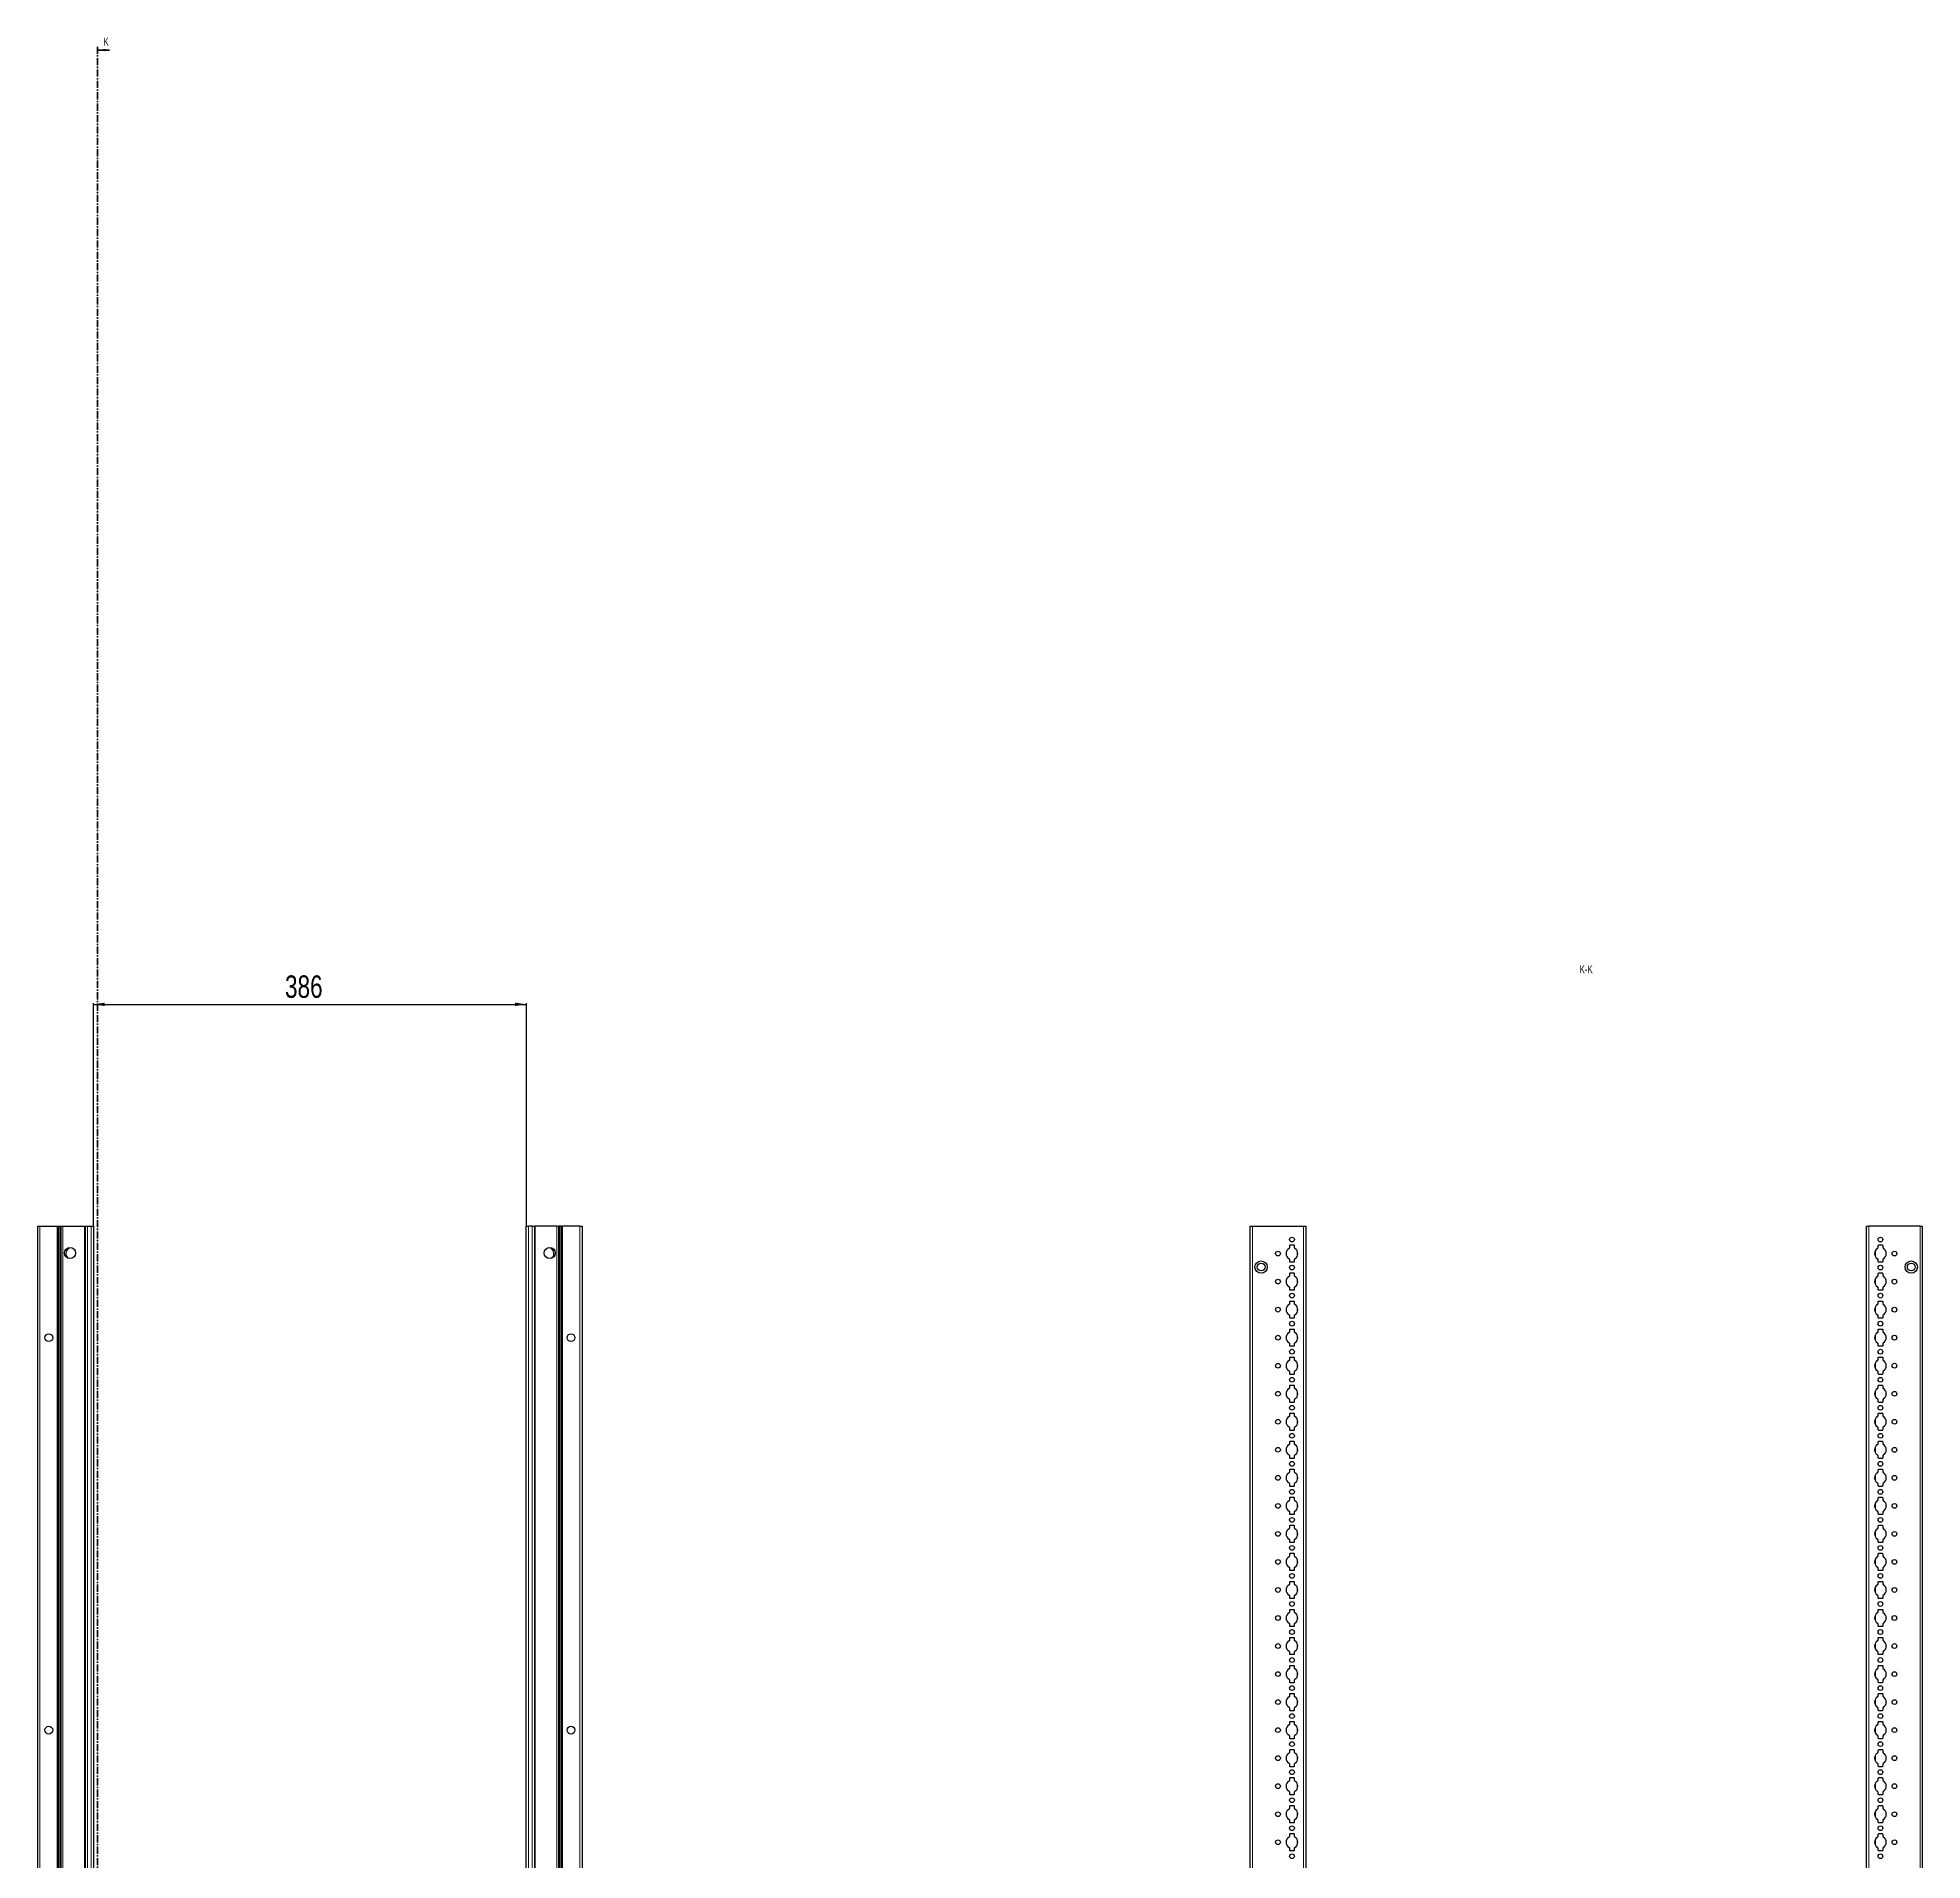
# Model space of a CAD drawing. Header units: millimetres. Extents: x -199 to 2873, y -1747 to 1507.
# Drawn here: x 1193 to 2873, y -118 to 1507 of the extents above; entities that cross this region are included whole.
import ezdxf

# ---------------------------------------------------------------- set-up
doc = ezdxf.new("R2010")
doc.units = ezdxf.units.MM
doc.linetypes.add('CENTER', pattern=[10.16, 6.35, -1.27, 1.27, -1.27])
doc.layers.add('FORMAT', color=7, linetype='Continuous')
doc.styles.add('SLDTEXTSTYLE0', font='TXT', dxfattribs={"width": 0.75})
doc.dimstyles.new('SLDDIMSTYLE0', dxfattribs={"dimtxt": 20, "dimasz": 10, "dimexe": 0, "dimexo": 0.0625, "dimgap": 5, "dimtad": 2, "dimdec": 1, "dimrnd": 1e-09, "dimzin": 12, "dimdsep": 46, "dimtxsty": 'SLDTEXTSTYLE0', "dimsah": 1, "dimcen": 0.09, "dimadec": 0, "dimazin": 3, "dimtfac": 1, "dimtofl": 0, "dimtmove": 0, "dimatfit": 3, "dimfxl": 0, "dimfrac": 2, "dimtolj": 1, "dimtzin": 12, "dimarcsym": 0})

# ---------------------------------------------------------------- blocks, each defined once
blk = doc.blocks.new('_D_4')
at = {"layer": 'FORMAT'}
for p, q in [((1242.6, 447.2), (1242.6, 646)), ((1242.6, 645), (1628.6, 645)), ((1628.6, 447.2), (1628.6, 646))]:
    blk.add_line(p, q, dxfattribs=at)
for points in [[(1242.6, 645), (1252.6, 643.5), (1252.6, 646.5)], [(1628.6, 645), (1618.6, 646.5), (1618.6, 643.5)]]:
    blk.add_solid(points, dxfattribs=at)
at = {"layer": 'FORMAT', "insert": (1413.4, 670.8), "char_height": 20, "attachment_point": 1, "style": 'SLDTEXTSTYLE0'}
blk.add_mtext('386', dxfattribs=at)

msp = doc.modelspace()

# ---------------------------------------------------------------- linework, layer by layer
at = {"color": 7, "linetype": 'CENTER', "lineweight": 35}
msp.add_line((1246.28, 1499.09), (1246.28, -1103.67), dxfattribs=at)
at = {"color": 7, "linetype": 'Continuous', "lineweight": 35}
msp.add_line((1256.92, 1496.09), (1246.28, 1496.09), dxfattribs=at)
at = {"color": 7, "linetype": 'Continuous', "lineweight": 25}
for p, q in [((1192.85, -851.79), (1192.85, 447.21)), ((1192.85, 447.21), (1194.85, 447.21)), ((1194.85, 447.21), (1210.2, 447.21)), ((1210.2, 447.21), (1210.85, 447.21)), ((1210.85, 423.46), (1210.85, 447.21)), ((1210.85, 447.21), (1211.44, 447.21)), ((1211.44, 447.21), (1212.64, 447.21)), ((1212.64, 447.21), (1212.64, -851.79)), ((1212.64, 447.21), (1212.68, 447.21)), ((1212.68, 447.21), (1212.68, -851.79)), ((1212.68, 447.21), (1213.88, 447.21)), ((1213.88, 447.21), (1215.3, 447.21)), ((1215.3, 447.21), (1234.7, 447.21)), ((1234.7, 447.21), (1235.35, 447.21)), ((1235.35, -851.79), (1235.35, 447.21)), ((1235.35, 447.21), (1237.35, 447.21)), ((1237.35, 447.21), (1240.55, 447.21)), ((1240.55, 447.21), (1242.55, 447.21)), ((1242.55, 447.21), (1242.55, -851.79)), ((1628.55, -851.79), (1628.55, 447.21)), ((1628.55, 447.21), (1630.55, 447.21)), ((1633.75, 447.21), (1630.55, 447.21)), ((1633.75, 447.21), (1635.75, 447.21)), ((1635.75, 447.21), (1635.75, -851.79)), ((1635.75, 447.21), (1636.4, 447.21)), ((1655.8, 447.21), (1636.4, 447.21)), ((1655.8, 447.21), (1657.22, 447.21)), ((1658.42, 447.21), (1657.22, 447.21)), ((1658.42, -851.79), (1658.42, 447.21)), ((1658.46, 447.21), (1658.42, 447.21)), ((1658.46, -851.79), (1658.46, 447.21)), ((1659.67, 447.21), (1658.46, 447.21)), ((1659.67, 447.21), (1660.25, 447.21)), ((1660.25, 447.21), (1660.25, 423.46)), ((1660.25, 447.21), (1660.9, 447.21)), ((1676.25, 447.21), (1660.9, 447.21)), ((1676.25, 447.21), (1678.25, 447.21)), ((1678.25, 447.21), (1678.25, -851.79)), ((2273.92, -851.79), (2273.92, 447.21)), ((2273.92, 447.21), (2275.92, 447.21)), ((2275.92, 447.21), (2321.62, 447.21)), ((2321.62, 447.21), (2323.62, 447.21)), ((2323.62, 447.21), (2323.62, -851.79)), ((2823.62, -851.79), (2823.62, 447.21)), ((2823.62, 447.21), (2825.62, 447.21)), ((2871.32, 447.21), (2825.62, 447.21)), ((2871.32, 447.21), (2873.32, 447.21)), ((2873.32, 447.21), (2873.32, -851.79)), ((1210.91, 423.35), (1210.85, 423.46)), ((1210.85, 423.46), (1210.85, 421.96)), ((1210.85, 421.96), (1210.91, 422.06)), ((1210.85, 373.46), (1210.85, 421.96)), ((1210.91, 422.06), (1210.91, 423.35)), ((1220.9, 427.73), (1220.9, 428.14)), ((1650.2, 428.14), (1650.2, 427.73)), ((1660.25, 423.46), (1660.19, 423.35)), ((1660.19, 423.35), (1660.19, 422.06)), ((1660.19, 422.06), (1660.25, 421.96)), ((1660.25, 421.96), (1660.25, 423.46)), ((1660.25, 421.96), (1660.25, 373.46)), ((2308.97, 429.61), (2308.97, 427.73)), ((2313.07, 430.11), (2309.47, 430.11)), ((2313.57, 427.73), (2313.57, 429.61)), ((2833.67, 429.61), (2833.67, 427.73)), ((2837.77, 430.11), (2834.17, 430.11)), ((2838.27, 427.73), (2838.27, 429.61)), ((2308.97, 417.68), (2308.97, 415.81)), ((2308.97, 404.61), (2308.97, 402.73)), ((2309.47, 415.31), (2313.07, 415.31)), ((2313.07, 405.11), (2309.47, 405.11)), ((2313.57, 415.81), (2313.57, 417.68)), ((2313.57, 402.73), (2313.57, 404.61)), ((2833.67, 417.68), (2833.67, 415.81)), ((2833.67, 404.61), (2833.67, 402.73)), ((2834.17, 415.31), (2837.77, 415.31)), ((2837.77, 405.11), (2834.17, 405.11)), ((2838.27, 415.81), (2838.27, 417.68)), ((2838.27, 402.73), (2838.27, 404.61)), ((2308.97, 392.68), (2308.97, 390.81)), ((2309.47, 390.31), (2313.07, 390.31)), ((2313.57, 390.81), (2313.57, 392.68)), ((2833.67, 392.68), (2833.67, 390.81)), ((2834.17, 390.31), (2837.77, 390.31)), ((2838.27, 390.81), (2838.27, 392.68)), ((1210.91, 373.35), (1210.85, 373.46)), ((1210.85, 373.46), (1210.85, 371.96)), ((1210.85, 371.96), (1210.91, 372.06)), ((1210.85, 323.46), (1210.85, 371.96)), ((1210.91, 372.06), (1210.91, 373.35)), ((1660.25, 373.46), (1660.19, 373.35)), ((1660.19, 373.35), (1660.19, 372.06)), ((1660.19, 372.06), (1660.25, 371.96)), ((1660.25, 371.96), (1660.25, 373.46)), ((1660.25, 371.96), (1660.25, 323.46)), ((2308.97, 379.61), (2308.97, 377.73)), ((2313.07, 380.11), (2309.47, 380.11)), ((2313.57, 377.73), (2313.57, 379.61)), ((2833.67, 379.61), (2833.67, 377.73)), ((2837.77, 380.11), (2834.17, 380.11)), ((2838.27, 377.73), (2838.27, 379.61)), ((2308.97, 367.68), (2308.97, 365.81)), ((2308.97, 354.61), (2308.97, 352.73)), ((2309.47, 365.31), (2313.07, 365.31)), ((2313.07, 355.11), (2309.47, 355.11)), ((2313.57, 365.81), (2313.57, 367.68)), ((2313.57, 352.73), (2313.57, 354.61)), ((2833.67, 367.68), (2833.67, 365.81)), ((2833.67, 354.61), (2833.67, 352.73)), ((2834.17, 365.31), (2837.77, 365.31)), ((2837.77, 355.11), (2834.17, 355.11)), ((2838.27, 365.81), (2838.27, 367.68)), ((2838.27, 352.73), (2838.27, 354.61)), ((2308.97, 342.68), (2308.97, 340.81)), ((2309.47, 340.31), (2313.07, 340.31)), ((2313.57, 340.81), (2313.57, 342.68)), ((2833.67, 342.68), (2833.67, 340.81)), ((2834.17, 340.31), (2837.77, 340.31)), ((2838.27, 340.81), (2838.27, 342.68)), ((1210.91, 323.35), (1210.85, 323.46)), ((1210.85, 323.46), (1210.85, 321.96)), ((1210.85, 321.96), (1210.91, 322.06)), ((1210.85, 273.46), (1210.85, 321.96)), ((1210.91, 322.06), (1210.91, 323.35)), ((1660.25, 323.46), (1660.19, 323.35)), ((1660.19, 323.35), (1660.19, 322.06)), ((1660.19, 322.06), (1660.25, 321.96)), ((1660.25, 321.96), (1660.25, 323.46)), ((1660.25, 321.96), (1660.25, 273.46)), ((2308.97, 329.61), (2308.97, 327.73)), ((2313.07, 330.11), (2309.47, 330.11)), ((2313.57, 327.73), (2313.57, 329.61)), ((2833.67, 329.61), (2833.67, 327.73)), ((2837.77, 330.11), (2834.17, 330.11)), ((2838.27, 327.73), (2838.27, 329.61)), ((2308.97, 317.68), (2308.97, 315.81)), ((2308.97, 304.61), (2308.97, 302.73)), ((2309.47, 315.31), (2313.07, 315.31)), ((2313.07, 305.11), (2309.47, 305.11)), ((2313.57, 315.81), (2313.57, 317.68)), ((2313.57, 302.73), (2313.57, 304.61)), ((2833.67, 317.68), (2833.67, 315.81)), ((2833.67, 304.61), (2833.67, 302.73)), ((2834.17, 315.31), (2837.77, 315.31)), ((2837.77, 305.11), (2834.17, 305.11)), ((2838.27, 315.81), (2838.27, 317.68)), ((2838.27, 302.73), (2838.27, 304.61)), ((2308.97, 292.68), (2308.97, 290.81)), ((2309.47, 290.31), (2313.07, 290.31)), ((2313.57, 290.81), (2313.57, 292.68)), ((2833.67, 292.68), (2833.67, 290.81)), ((2834.17, 290.31), (2837.77, 290.31)), ((2838.27, 290.81), (2838.27, 292.68)), ((1210.91, 273.35), (1210.85, 273.46)), ((1210.85, 273.46), (1210.85, 271.96)), ((1210.85, 271.96), (1210.91, 272.06)), ((1210.85, 223.46), (1210.85, 271.96)), ((1210.91, 272.06), (1210.91, 273.35)), ((1660.25, 273.46), (1660.19, 273.35)), ((1660.19, 273.35), (1660.19, 272.06)), ((1660.19, 272.06), (1660.25, 271.96)), ((1660.25, 271.96), (1660.25, 273.46)), ((1660.25, 271.96), (1660.25, 223.46)), ((2308.97, 279.61), (2308.97, 277.73)), ((2313.07, 280.11), (2309.47, 280.11)), ((2313.57, 277.73), (2313.57, 279.61)), ((2833.67, 279.61), (2833.67, 277.73)), ((2837.77, 280.11), (2834.17, 280.11)), ((2838.27, 277.73), (2838.27, 279.61)), ((2308.97, 267.68), (2308.97, 265.81)), ((2308.97, 254.61), (2308.97, 252.73)), ((2309.47, 265.31), (2313.07, 265.31)), ((2313.07, 255.11), (2309.47, 255.11)), ((2313.57, 265.81), (2313.57, 267.68)), ((2313.57, 252.73), (2313.57, 254.61)), ((2833.67, 267.68), (2833.67, 265.81)), ((2833.67, 254.61), (2833.67, 252.73)), ((2834.17, 265.31), (2837.77, 265.31)), ((2837.77, 255.11), (2834.17, 255.11)), ((2838.27, 265.81), (2838.27, 267.68)), ((2838.27, 252.73), (2838.27, 254.61)), ((2308.97, 242.68), (2308.97, 240.81)), ((2309.47, 240.31), (2313.07, 240.31)), ((2313.57, 240.81), (2313.57, 242.68)), ((2833.67, 242.68), (2833.67, 240.81)), ((2834.17, 240.31), (2837.77, 240.31)), ((2838.27, 240.81), (2838.27, 242.68)), ((1210.91, 223.35), (1210.85, 223.46)), ((1210.85, 223.46), (1210.85, 221.96)), ((1210.85, 221.96), (1210.91, 222.06)), ((1210.85, 173.46), (1210.85, 221.96)), ((1210.91, 222.06), (1210.91, 223.35)), ((1660.25, 223.46), (1660.19, 223.35)), ((1660.19, 223.35), (1660.19, 222.06)), ((1660.19, 222.06), (1660.25, 221.96)), ((1660.25, 221.96), (1660.25, 223.46)), ((1660.25, 221.96), (1660.25, 173.46)), ((2308.97, 229.61), (2308.97, 227.73)), ((2313.07, 230.11), (2309.47, 230.11)), ((2313.57, 227.73), (2313.57, 229.61)), ((2833.67, 229.61), (2833.67, 227.73)), ((2837.77, 230.11), (2834.17, 230.11)), ((2838.27, 227.73), (2838.27, 229.61)), ((2308.97, 217.68), (2308.97, 215.81)), ((2308.97, 204.61), (2308.97, 202.73)), ((2309.47, 215.31), (2313.07, 215.31)), ((2313.07, 205.11), (2309.47, 205.11)), ((2313.57, 215.81), (2313.57, 217.68)), ((2313.57, 202.73), (2313.57, 204.61)), ((2833.67, 217.68), (2833.67, 215.81)), ((2833.67, 204.61), (2833.67, 202.73)), ((2834.17, 215.31), (2837.77, 215.31)), ((2837.77, 205.11), (2834.17, 205.11)), ((2838.27, 215.81), (2838.27, 217.68)), ((2838.27, 202.73), (2838.27, 204.61)), ((2308.97, 192.68), (2308.97, 190.81)), ((2309.47, 190.31), (2313.07, 190.31)), ((2313.57, 190.81), (2313.57, 192.68)), ((2833.67, 192.68), (2833.67, 190.81)), ((2834.17, 190.31), (2837.77, 190.31)), ((2838.27, 190.81), (2838.27, 192.68)), ((1210.91, 173.35), (1210.85, 173.46)), ((1210.85, 173.46), (1210.85, 171.96)), ((1210.85, 171.96), (1210.91, 172.06)), ((1210.85, 123.46), (1210.85, 171.96)), ((1210.91, 172.06), (1210.91, 173.35)), ((1660.25, 173.46), (1660.19, 173.35)), ((1660.19, 173.35), (1660.19, 172.06)), ((1660.19, 172.06), (1660.25, 171.96)), ((1660.25, 171.96), (1660.25, 173.46)), ((1660.25, 171.96), (1660.25, 123.46)), ((2308.97, 179.61), (2308.97, 177.73)), ((2313.07, 180.11), (2309.47, 180.11)), ((2313.57, 177.73), (2313.57, 179.61)), ((2833.67, 179.61), (2833.67, 177.73)), ((2837.77, 180.11), (2834.17, 180.11)), ((2838.27, 177.73), (2838.27, 179.61)), ((2308.97, 167.68), (2308.97, 165.81)), ((2308.97, 154.61), (2308.97, 152.73)), ((2309.47, 165.31), (2313.07, 165.31)), ((2313.07, 155.11), (2309.47, 155.11)), ((2313.57, 165.81), (2313.57, 167.68)), ((2313.57, 152.73), (2313.57, 154.61)), ((2833.67, 167.68), (2833.67, 165.81)), ((2833.67, 154.61), (2833.67, 152.73)), ((2834.17, 165.31), (2837.77, 165.31)), ((2837.77, 155.11), (2834.17, 155.11)), ((2838.27, 165.81), (2838.27, 167.68)), ((2838.27, 152.73), (2838.27, 154.61)), ((2308.97, 142.68), (2308.97, 140.81)), ((2309.47, 140.31), (2313.07, 140.31)), ((2313.57, 140.81), (2313.57, 142.68)), ((2833.67, 142.68), (2833.67, 140.81)), ((2834.17, 140.31), (2837.77, 140.31)), ((2838.27, 140.81), (2838.27, 142.68)), ((1210.91, 123.35), (1210.85, 123.46)), ((1210.85, 123.46), (1210.85, 121.96)), ((1210.85, 121.96), (1210.91, 122.06)), ((1210.85, 73.46), (1210.85, 121.96)), ((1210.91, 122.06), (1210.91, 123.35)), ((1660.25, 123.46), (1660.19, 123.35)), ((1660.19, 123.35), (1660.19, 122.06)), ((1660.19, 122.06), (1660.25, 121.96)), ((1660.25, 121.96), (1660.25, 123.46)), ((1660.25, 121.96), (1660.25, 73.46)), ((2308.97, 129.61), (2308.97, 127.73)), ((2308.97, 117.68), (2308.97, 115.81)), ((2313.07, 130.11), (2309.47, 130.11)), ((2313.57, 127.73), (2313.57, 129.61)), ((2313.57, 115.81), (2313.57, 117.68)), ((2833.67, 129.61), (2833.67, 127.73)), ((2833.67, 117.68), (2833.67, 115.81)), ((2837.77, 130.11), (2834.17, 130.11)), ((2838.27, 127.73), (2838.27, 129.61)), ((2838.27, 115.81), (2838.27, 117.68)), ((2308.97, 104.61), (2308.97, 102.73)), ((2309.47, 115.31), (2313.07, 115.31)), ((2313.07, 105.11), (2309.47, 105.11)), ((2313.57, 102.73), (2313.57, 104.61)), ((2833.67, 104.61), (2833.67, 102.73)), ((2834.17, 115.31), (2837.77, 115.31)), ((2837.77, 105.11), (2834.17, 105.11)), ((2838.27, 102.73), (2838.27, 104.61)), ((2308.97, 92.68), (2308.97, 90.81)), ((2309.47, 90.31), (2313.07, 90.31)), ((2313.57, 90.81), (2313.57, 92.68)), ((2833.67, 92.68), (2833.67, 90.81)), ((2834.17, 90.31), (2837.77, 90.31)), ((2838.27, 90.81), (2838.27, 92.68)), ((1210.91, 73.35), (1210.85, 73.46)), ((1210.85, 73.46), (1210.85, 71.96)), ((1210.85, 71.96), (1210.91, 72.06)), ((1210.85, 23.46), (1210.85, 71.96)), ((1210.91, 72.06), (1210.91, 73.35)), ((1660.25, 73.46), (1660.19, 73.35)), ((1660.19, 73.35), (1660.19, 72.06)), ((1660.19, 72.06), (1660.25, 71.96)), ((1660.25, 71.96), (1660.25, 73.46)), ((1660.25, 71.96), (1660.25, 23.46)), ((2308.97, 79.61), (2308.97, 77.73)), ((2308.97, 67.68), (2308.97, 65.81)), ((2313.07, 80.11), (2309.47, 80.11)), ((2313.57, 77.73), (2313.57, 79.61)), ((2313.57, 65.81), (2313.57, 67.68)), ((2833.67, 79.61), (2833.67, 77.73)), ((2833.67, 67.68), (2833.67, 65.81)), ((2837.77, 80.11), (2834.17, 80.11)), ((2838.27, 77.73), (2838.27, 79.61)), ((2838.27, 65.81), (2838.27, 67.68)), ((2308.97, 54.61), (2308.97, 52.73)), ((2309.47, 65.31), (2313.07, 65.31)), ((2313.07, 55.11), (2309.47, 55.11)), ((2313.57, 52.73), (2313.57, 54.61)), ((2833.67, 54.61), (2833.67, 52.73)), ((2834.17, 65.31), (2837.77, 65.31)), ((2837.77, 55.11), (2834.17, 55.11)), ((2838.27, 52.73), (2838.27, 54.61)), ((2308.97, 42.68), (2308.97, 40.81)), ((2309.47, 40.31), (2313.07, 40.31)), ((2313.57, 40.81), (2313.57, 42.68)), ((2833.67, 42.68), (2833.67, 40.81)), ((2834.17, 40.31), (2837.77, 40.31)), ((2838.27, 40.81), (2838.27, 42.68)), ((1210.91, 23.35), (1210.85, 23.46)), ((1210.85, 23.46), (1210.85, 21.96)), ((1210.85, 21.96), (1210.91, 22.06)), ((1210.85, -26.54), (1210.85, 21.96)), ((1210.91, 22.06), (1210.91, 23.35)), ((1660.25, 23.46), (1660.19, 23.35)), ((1660.19, 23.35), (1660.19, 22.06)), ((1660.19, 22.06), (1660.25, 21.96)), ((1660.25, 21.96), (1660.25, 23.46)), ((1660.25, 21.96), (1660.25, -26.54)), ((2308.97, 29.61), (2308.97, 27.73)), ((2308.97, 17.68), (2308.97, 15.81)), ((2313.07, 30.11), (2309.47, 30.11)), ((2313.57, 27.73), (2313.57, 29.61)), ((2313.57, 15.81), (2313.57, 17.68)), ((2833.67, 29.61), (2833.67, 27.73)), ((2833.67, 17.68), (2833.67, 15.81)), ((2837.77, 30.11), (2834.17, 30.11)), ((2838.27, 27.73), (2838.27, 29.61)), ((2838.27, 15.81), (2838.27, 17.68)), ((2308.97, 4.61), (2308.97, 2.73)), ((2309.47, 15.31), (2313.07, 15.31)), ((2313.07, 5.11), (2309.47, 5.11)), ((2313.57, 2.73), (2313.57, 4.61)), ((2833.67, 4.61), (2833.67, 2.73)), ((2834.17, 15.31), (2837.77, 15.31)), ((2837.77, 5.11), (2834.17, 5.11)), ((2838.27, 2.73), (2838.27, 4.61)), ((2308.97, -7.32), (2308.97, -9.19)), ((2309.47, -9.69), (2313.07, -9.69)), ((2313.57, -9.19), (2313.57, -7.32)), ((2833.67, -7.32), (2833.67, -9.19)), ((2834.17, -9.69), (2837.77, -9.69)), ((2838.27, -9.19), (2838.27, -7.32)), ((1210.91, -26.65), (1210.85, -26.54)), ((1210.85, -26.54), (1210.85, -28.04)), ((1210.85, -28.04), (1210.91, -27.94)), ((1210.85, -76.54), (1210.85, -28.04)), ((1210.91, -27.94), (1210.91, -26.65)), ((1660.25, -26.54), (1660.19, -26.65)), ((1660.19, -26.65), (1660.19, -27.94)), ((1660.19, -27.94), (1660.25, -28.04)), ((1660.25, -28.04), (1660.25, -26.54)), ((1660.25, -28.04), (1660.25, -76.54)), ((2308.97, -20.39), (2308.97, -22.27)), ((2308.97, -32.32), (2308.97, -34.19)), ((2313.07, -19.89), (2309.47, -19.89)), ((2313.57, -22.27), (2313.57, -20.39)), ((2313.57, -34.19), (2313.57, -32.32)), ((2833.67, -20.39), (2833.67, -22.27)), ((2833.67, -32.32), (2833.67, -34.19)), ((2837.77, -19.89), (2834.17, -19.89)), ((2838.27, -22.27), (2838.27, -20.39)), ((2838.27, -34.19), (2838.27, -32.32)), ((2308.97, -45.39), (2308.97, -47.27)), ((2309.47, -34.69), (2313.07, -34.69)), ((2313.07, -44.89), (2309.47, -44.89)), ((2313.57, -47.27), (2313.57, -45.39)), ((2833.67, -45.39), (2833.67, -47.27)), ((2834.17, -34.69), (2837.77, -34.69)), ((2837.77, -44.89), (2834.17, -44.89)), ((2838.27, -47.27), (2838.27, -45.39)), ((2308.97, -57.32), (2308.97, -59.19)), ((2309.47, -59.69), (2313.07, -59.69)), ((2313.57, -59.19), (2313.57, -57.32)), ((2833.67, -57.32), (2833.67, -59.19)), ((2834.17, -59.69), (2837.77, -59.69)), ((2838.27, -59.19), (2838.27, -57.32)), ((1210.91, -76.65), (1210.85, -76.54)), ((1210.85, -76.54), (1210.85, -78.04)), ((1210.85, -78.04), (1210.91, -77.94)), ((1210.85, -126.54), (1210.85, -78.04)), ((1210.91, -77.94), (1210.91, -76.65)), ((1660.25, -76.54), (1660.19, -76.65)), ((1660.19, -76.65), (1660.19, -77.94)), ((1660.19, -77.94), (1660.25, -78.04)), ((1660.25, -78.04), (1660.25, -76.54)), ((1660.25, -78.04), (1660.25, -126.54)), ((2308.97, -70.39), (2308.97, -72.27)), ((2308.97, -82.32), (2308.97, -84.19)), ((2313.07, -69.89), (2309.47, -69.89)), ((2313.57, -72.27), (2313.57, -70.39)), ((2313.57, -84.19), (2313.57, -82.32)), ((2833.67, -70.39), (2833.67, -72.27)), ((2833.67, -82.32), (2833.67, -84.19)), ((2837.77, -69.89), (2834.17, -69.89)), ((2838.27, -72.27), (2838.27, -70.39)), ((2838.27, -84.19), (2838.27, -82.32)), ((2308.97, -95.39), (2308.97, -97.27)), ((2309.47, -84.69), (2313.07, -84.69)), ((2313.07, -94.89), (2309.47, -94.89)), ((2313.57, -97.27), (2313.57, -95.39)), ((2833.67, -95.39), (2833.67, -97.27)), ((2834.17, -84.69), (2837.77, -84.69)), ((2837.77, -94.89), (2834.17, -94.89)), ((2838.27, -97.27), (2838.27, -95.39)), ((2308.97, -107.32), (2308.97, -109.19)), ((2309.47, -109.69), (2313.07, -109.69)), ((2313.57, -109.19), (2313.57, -107.32)), ((2833.67, -107.32), (2833.67, -109.19)), ((2834.17, -109.69), (2837.77, -109.69)), ((2838.27, -109.19), (2838.27, -107.32))]:
    msp.add_line(p, q, dxfattribs=at)
at = {"color": 8, "linetype": 'Continuous', "lineweight": 18}
for p, q in [((1194.85, 447.21), (1194.85, -851.79)), ((1210.2, -851.79), (1210.2, 447.21)), ((1211.44, 447.21), (1211.44, -851.79)), ((1213.88, -851.79), (1213.88, 447.21)), ((1215.3, 447.21), (1215.3, -851.79)), ((1234.7, -851.79), (1234.7, 447.21)), ((1237.35, 447.21), (1237.35, -851.79)), ((1240.55, -851.79), (1240.55, 447.21)), ((1630.55, 447.21), (1630.55, -851.79)), ((1633.75, -851.79), (1633.75, 447.21)), ((1636.4, 447.21), (1636.4, -851.79)), ((1655.8, -851.79), (1655.8, 447.21)), ((1657.22, 447.21), (1657.22, -851.79)), ((1659.67, -851.79), (1659.67, 447.21)), ((1660.9, 447.21), (1660.9, -851.79)), ((1676.25, -851.79), (1676.25, 447.21)), ((2275.92, 447.21), (2275.92, -851.79)), ((2321.62, -851.79), (2321.62, 447.21)), ((2825.62, 447.21), (2825.62, -851.79)), ((2871.32, -851.79), (2871.32, 447.21)), ((2315.77, 420), (2315.77, 425.41)), ((2831.47, 425.41), (2831.47, 420)), ((2315.77, 395), (2315.77, 400.41)), ((2831.47, 400.41), (2831.47, 395)), ((2315.77, 370), (2315.77, 375.41)), ((2831.47, 375.41), (2831.47, 370)), ((2315.77, 345), (2315.77, 350.41)), ((2831.47, 350.41), (2831.47, 345)), ((2315.77, 320), (2315.77, 325.41)), ((2831.47, 325.41), (2831.47, 320)), ((2315.77, 295), (2315.77, 300.41)), ((2831.47, 300.41), (2831.47, 295)), ((2315.77, 270), (2315.77, 275.41)), ((2831.47, 275.41), (2831.47, 270)), ((2315.77, 245), (2315.77, 250.41)), ((2831.47, 250.41), (2831.47, 245)), ((2315.77, 220), (2315.77, 225.41)), ((2831.47, 225.41), (2831.47, 220)), ((2315.77, 195), (2315.77, 200.41)), ((2831.47, 200.41), (2831.47, 195)), ((2315.77, 170), (2315.77, 175.41)), ((2831.47, 175.41), (2831.47, 170)), ((2315.77, 145), (2315.77, 150.41)), ((2831.47, 150.41), (2831.47, 145)), ((2315.77, 120), (2315.77, 125.41)), ((2831.47, 125.41), (2831.47, 120)), ((2315.77, 95), (2315.77, 100.41)), ((2831.47, 100.41), (2831.47, 95)), ((2315.77, 70), (2315.77, 75.41)), ((2831.47, 75.41), (2831.47, 70)), ((2315.77, 45), (2315.77, 50.41)), ((2831.47, 50.41), (2831.47, 45)), ((2315.77, 20), (2315.77, 25.41)), ((2831.47, 25.41), (2831.47, 20)), ((2315.77, -5), (2315.77, 0.41)), ((2831.47, 0.41), (2831.47, -5)), ((2315.77, -30), (2315.77, -24.59)), ((2831.47, -24.59), (2831.47, -30)), ((2315.77, -55), (2315.77, -49.59)), ((2831.47, -49.59), (2831.47, -55)), ((2315.77, -80), (2315.77, -74.59)), ((2831.47, -74.59), (2831.47, -80)), ((2315.77, -105), (2315.77, -99.59)), ((2831.47, -99.59), (2831.47, -105))]:
    msp.add_line(p, q, dxfattribs=at)
at = {"color": 7, "linetype": 'Continuous', "lineweight": 25}
for centre, radius in [((2311.27, 435.21), 2.12), ((2835.97, 435.21), 2.12), ((1221.7, 423.21), 5), ((1649.4, 423.21), 5), ((2298.77, 422.71), 2.12), ((2848.47, 422.71), 2.13), ((2283.77, 410.71), 5.5), ((2283.77, 410.71), 3.5), ((2311.27, 410.21), 2.12), ((2835.97, 410.21), 2.12), ((2863.47, 410.71), 5.5), ((2863.47, 410.71), 3.5), ((2298.77, 397.71), 2.12), ((2311.27, 385.21), 2.12), ((2835.97, 385.21), 2.12), ((2848.47, 397.71), 2.13), ((2298.77, 372.71), 2.12), ((2848.47, 372.71), 2.13), ((2311.27, 360.21), 2.12), ((2835.97, 360.21), 2.12), ((1202.75, 347.71), 3.5), ((1668.35, 347.71), 3.5), ((2298.77, 347.71), 2.12), ((2311.27, 335.21), 2.12), ((2835.97, 335.21), 2.12), ((2848.47, 347.71), 2.13), ((2298.77, 322.71), 2.12), ((2848.47, 322.71), 2.13), ((2311.27, 310.21), 2.12), ((2835.97, 310.21), 2.12), ((2298.77, 297.71), 2.12), ((2311.27, 285.21), 2.12), ((2835.97, 285.21), 2.12), ((2848.47, 297.71), 2.13), ((2298.77, 272.71), 2.12), ((2848.47, 272.71), 2.13), ((2311.27, 260.21), 2.12), ((2835.97, 260.21), 2.12), ((2298.77, 247.71), 2.12), ((2311.27, 235.21), 2.12), ((2835.97, 235.21), 2.12), ((2848.47, 247.71), 2.13), ((2298.77, 222.71), 2.12), ((2848.47, 222.71), 2.13), ((2311.27, 210.21), 2.12), ((2835.97, 210.21), 2.12), ((2298.77, 197.71), 2.12), ((2311.27, 185.21), 2.12), ((2835.97, 185.21), 2.12), ((2848.47, 197.71), 2.12), ((2298.77, 172.71), 2.12), ((2848.47, 172.71), 2.12), ((2311.27, 160.21), 2.12), ((2835.97, 160.21), 2.12), ((2298.77, 147.71), 2.12), ((2311.27, 135.21), 2.12), ((2835.97, 135.21), 2.12), ((2848.47, 147.71), 2.12), ((2298.77, 122.71), 2.12), ((2848.47, 122.71), 2.12), ((2311.27, 110.21), 2.12), ((2835.97, 110.21), 2.12), ((2298.77, 97.71), 2.12), ((2311.27, 85.21), 2.12), ((2835.97, 85.21), 2.12), ((2848.47, 97.71), 2.12), ((2298.77, 72.71), 2.12), ((2848.47, 72.71), 2.12), ((2311.27, 60.21), 2.12), ((2835.97, 60.21), 2.12), ((2298.77, 47.71), 2.12), ((2311.27, 35.21), 2.12), ((2835.97, 35.21), 2.12), ((2848.47, 47.71), 2.12), ((2298.77, 22.71), 2.12), ((2848.47, 22.71), 2.12), ((1202.75, -2.29), 3.5), ((1668.35, -2.29), 3.5), ((2311.27, 10.21), 2.12), ((2835.97, 10.21), 2.12), ((2298.77, -2.29), 2.12), ((2311.27, -14.79), 2.12), ((2835.97, -14.79), 2.12), ((2848.47, -2.29), 2.12), ((2298.77, -27.29), 2.12), ((2848.47, -27.29), 2.12), ((2298.77, -52.29), 2.12), ((2311.27, -39.79), 2.12), ((2835.97, -39.79), 2.12), ((2848.47, -52.29), 2.12), ((2311.27, -64.79), 2.12), ((2835.97, -64.79), 2.12), ((2298.77, -77.29), 2.12), ((2848.47, -77.29), 2.12), ((2298.77, -102.29), 2.12), ((2311.27, -89.79), 2.12), ((2835.97, -89.79), 2.12), ((2848.47, -102.29), 2.12), ((2311.27, -114.79), 2.12), ((2835.97, -114.79), 2.12)]:
    msp.add_circle(centre, radius, dxfattribs=at)
for centre, radius, start, end in [((1223.2, 422.71), 5.25, 119.14074, 233.81086), ((1220.4, 427.73), 0.5, 299.14074, 0), ((1650.7, 427.73), 0.5, 180, 240.85926), ((1647.9, 422.71), 5.25, 306.18905, 60.85926), ((2311.27, 422.71), 5.25, 119.14074, 240.85926), ((2308.47, 427.73), 0.5, 299.14074, 0), ((2309.47, 429.61), 0.5, 90, 180), ((2313.07, 429.61), 0.5, 0, 90), ((2314.07, 427.73), 0.5, 180, 240.85926), ((2311.27, 422.71), 5.25, 299.14074, 60.85926), ((2835.97, 422.71), 5.25, 119.14074, 240.85926), ((2833.17, 427.73), 0.5, 299.14074, 0), ((2834.17, 429.61), 0.5, 90, 180), ((2837.77, 429.61), 0.5, 360, 90), ((2838.77, 427.73), 0.5, 180, 240.85926), ((2835.97, 422.71), 5.25, 299.14074, 60.85926), ((2308.47, 417.68), 0.5, 0, 60.85926), ((2309.47, 415.81), 0.5, 180, 270), ((2309.47, 404.61), 0.5, 90, 180), ((2313.07, 415.81), 0.5, 270, 0), ((2313.07, 404.61), 0.5, 0, 90), ((2314.07, 417.68), 0.5, 119.14074, 180), ((2833.17, 417.68), 0.5, 0, 60.85926), ((2834.17, 415.81), 0.5, 180, 270), ((2834.17, 404.61), 0.5, 90, 180), ((2837.77, 415.81), 0.5, 270, 0), ((2837.77, 404.61), 0.5, 0, 90), ((2838.77, 417.68), 0.5, 119.14074, 180), ((2311.27, 397.71), 5.25, 119.14074, 240.85926), ((2308.47, 402.73), 0.5, 299.14074, 0), ((2308.47, 392.68), 0.5, 0, 60.85926), ((2309.47, 390.81), 0.5, 180, 270), ((2313.07, 390.81), 0.5, 270, 0), ((2314.07, 402.73), 0.5, 180, 240.85926), ((2314.07, 392.68), 0.5, 119.14074, 180), ((2311.27, 397.71), 5.25, 299.14074, 60.85926), ((2835.97, 397.71), 5.25, 119.14074, 240.85926), ((2833.17, 402.73), 0.5, 299.14074, 0), ((2833.17, 392.68), 0.5, 0, 60.85926), ((2834.17, 390.81), 0.5, 180, 270), ((2837.77, 390.81), 0.5, 270, 0), ((2838.77, 402.73), 0.5, 180, 240.85926), ((2838.77, 392.68), 0.5, 119.14074, 180), ((2835.97, 397.71), 5.25, 299.14074, 60.85926), ((2311.27, 372.71), 5.25, 119.14074, 240.85926), ((2308.47, 377.73), 0.5, 299.14074, 0), ((2309.47, 379.61), 0.5, 90, 180), ((2313.07, 379.61), 0.5, 0, 90), ((2314.07, 377.73), 0.5, 180, 240.85926), ((2311.27, 372.71), 5.25, 299.14074, 60.85926), ((2835.97, 372.71), 5.25, 119.14074, 240.85926), ((2833.17, 377.73), 0.5, 299.14074, 0), ((2834.17, 379.61), 0.5, 90, 180), ((2837.77, 379.61), 0.5, 0, 90), ((2838.77, 377.73), 0.5, 180, 240.85926), ((2835.97, 372.71), 5.25, 299.14074, 60.85926), ((2308.47, 367.68), 0.5, 0, 60.85926), ((2309.47, 365.81), 0.5, 180, 270), ((2309.47, 354.61), 0.5, 90, 180), ((2313.07, 365.81), 0.5, 270, 0), ((2313.07, 354.61), 0.5, 0, 90), ((2314.07, 367.68), 0.5, 119.14074, 180), ((2833.17, 367.68), 0.5, 0, 60.85926), ((2834.17, 365.81), 0.5, 180, 270), ((2834.17, 354.61), 0.5, 90, 180), ((2837.77, 365.81), 0.5, 270, 0), ((2837.77, 354.61), 0.5, 0, 90), ((2838.77, 367.68), 0.5, 119.14074, 180), ((2311.27, 347.71), 5.25, 119.14074, 240.85926), ((2308.47, 352.73), 0.5, 299.14074, 0), ((2308.47, 342.68), 0.5, 0, 60.85926), ((2309.47, 340.81), 0.5, 180, 270), ((2313.07, 340.81), 0.5, 270, 0), ((2314.07, 352.73), 0.5, 180, 240.85926), ((2314.07, 342.68), 0.5, 119.14074, 180), ((2311.27, 347.71), 5.25, 299.14074, 60.85926), ((2835.97, 347.71), 5.25, 119.14074, 240.85926), ((2833.17, 352.73), 0.5, 299.14074, 0), ((2833.17, 342.68), 0.5, 0, 60.85926), ((2834.17, 340.81), 0.5, 180, 270), ((2837.77, 340.81), 0.5, 270, 0), ((2838.77, 352.73), 0.5, 180, 240.85926), ((2838.77, 342.68), 0.5, 119.14074, 180), ((2835.97, 347.71), 5.25, 299.14074, 60.85926), ((2311.27, 322.71), 5.25, 119.14074, 240.85926), ((2308.47, 327.73), 0.5, 299.14074, 0), ((2309.47, 329.61), 0.5, 90, 180), ((2313.07, 329.61), 0.5, 0, 90), ((2314.07, 327.73), 0.5, 180, 240.85926), ((2311.27, 322.71), 5.25, 299.14074, 60.85926), ((2835.97, 322.71), 5.25, 119.14074, 240.85926), ((2833.17, 327.73), 0.5, 299.14074, 0), ((2834.17, 329.61), 0.5, 90, 180), ((2837.77, 329.61), 0.5, 0, 90), ((2838.77, 327.73), 0.5, 180, 240.85926), ((2835.97, 322.71), 5.25, 299.14074, 60.85926), ((2308.47, 317.68), 0.5, 0, 60.85926), ((2308.47, 302.73), 0.5, 299.14074, 0), ((2309.47, 315.81), 0.5, 180, 270), ((2309.47, 304.61), 0.5, 90, 180), ((2313.07, 315.81), 0.5, 270, 0), ((2313.07, 304.61), 0.5, 0, 90), ((2314.07, 317.68), 0.5, 119.14074, 180), ((2314.07, 302.73), 0.5, 180, 240.85926), ((2833.17, 317.68), 0.5, 0, 60.85926), ((2833.17, 302.73), 0.5, 299.14074, 0), ((2834.17, 315.81), 0.5, 180, 270), ((2834.17, 304.61), 0.5, 90, 180), ((2837.77, 315.81), 0.5, 270, 0), ((2837.77, 304.61), 0.5, 0, 90), ((2838.77, 317.68), 0.5, 119.14074, 180), ((2838.77, 302.73), 0.5, 180, 240.85926), ((2311.27, 297.71), 5.25, 119.14074, 240.85926), ((2308.47, 292.68), 0.5, 0, 60.85926), ((2309.47, 290.81), 0.5, 180, 270), ((2313.07, 290.81), 0.5, 270, 0), ((2314.07, 292.68), 0.5, 119.14074, 180), ((2311.27, 297.71), 5.25, 299.14074, 60.85926), ((2835.97, 297.71), 5.25, 119.14074, 240.85926), ((2833.17, 292.68), 0.5, 0, 60.85926), ((2834.17, 290.81), 0.5, 180, 270), ((2837.77, 290.81), 0.5, 270, 0), ((2838.77, 292.68), 0.5, 119.14074, 180), ((2835.97, 297.71), 5.25, 299.14074, 60.85926), ((2311.27, 272.71), 5.25, 119.14074, 240.85926), ((2308.47, 277.73), 0.5, 299.14074, 0), ((2309.47, 279.61), 0.5, 90, 180), ((2313.07, 279.61), 0.5, 0, 90), ((2314.07, 277.73), 0.5, 180, 240.85926), ((2311.27, 272.71), 5.25, 299.14074, 60.85926), ((2835.97, 272.71), 5.25, 119.14074, 240.85926), ((2833.17, 277.73), 0.5, 299.14074, 0), ((2834.17, 279.61), 0.5, 90, 180), ((2837.77, 279.61), 0.5, 0, 90), ((2838.77, 277.73), 0.5, 180, 240.85926), ((2835.97, 272.71), 5.25, 299.14074, 60.85926), ((2311.27, 247.71), 5.25, 119.14074, 240.85926), ((2308.47, 267.68), 0.5, 0, 60.85926), ((2308.47, 252.73), 0.5, 299.14074, 0), ((2309.47, 265.81), 0.5, 180, 270), ((2309.47, 254.61), 0.5, 90, 180), ((2313.07, 265.81), 0.5, 270, 0), ((2313.07, 254.61), 0.5, 0, 90), ((2314.07, 267.68), 0.5, 119.14074, 180), ((2314.07, 252.73), 0.5, 180, 240.85926), ((2311.27, 247.71), 5.25, 299.14074, 60.85926), ((2835.97, 247.71), 5.25, 119.14074, 240.85926), ((2833.17, 267.68), 0.5, 0, 60.85926), ((2833.17, 252.73), 0.5, 299.14074, 0), ((2834.17, 265.81), 0.5, 180, 270), ((2834.17, 254.61), 0.5, 90, 180), ((2837.77, 265.81), 0.5, 270, 0), ((2837.77, 254.61), 0.5, 0, 90), ((2838.77, 267.68), 0.5, 119.14074, 180), ((2838.77, 252.73), 0.5, 180, 240.85926), ((2835.97, 247.71), 5.25, 299.14074, 60.85926), ((2308.47, 242.68), 0.5, 0, 60.85926), ((2309.47, 240.81), 0.5, 180, 270), ((2313.07, 240.81), 0.5, 270, 0), ((2314.07, 242.68), 0.5, 119.14074, 180), ((2833.17, 242.68), 0.5, 0, 60.85926), ((2834.17, 240.81), 0.5, 180, 270), ((2837.77, 240.81), 0.5, 270, 0), ((2838.77, 242.68), 0.5, 119.14074, 180), ((2311.27, 222.71), 5.25, 119.14074, 240.85926), ((2308.47, 227.73), 0.5, 299.14074, 0), ((2309.47, 229.61), 0.5, 90, 180), ((2313.07, 229.61), 0.5, 0, 90), ((2314.07, 227.73), 0.5, 180, 240.85926), ((2311.27, 222.71), 5.25, 299.14074, 60.85926), ((2835.97, 222.71), 5.25, 119.14074, 240.85926), ((2833.17, 227.73), 0.5, 299.14074, 0), ((2834.17, 229.61), 0.5, 90, 180), ((2837.77, 229.61), 0.5, 0, 90), ((2838.77, 227.73), 0.5, 180, 240.85926), ((2835.97, 222.71), 5.25, 299.14074, 60.85926), ((2311.27, 197.71), 5.25, 119.14074, 240.85926), ((2308.47, 217.68), 0.5, 0, 60.85926), ((2308.47, 202.73), 0.5, 299.14074, 0), ((2309.47, 215.81), 0.5, 180, 270), ((2309.47, 204.61), 0.5, 90, 180), ((2313.07, 215.81), 0.5, 270, 0), ((2313.07, 204.61), 0.5, 0, 90), ((2314.07, 217.68), 0.5, 119.14074, 180), ((2314.07, 202.73), 0.5, 180, 240.85926), ((2311.27, 197.71), 5.25, 299.14074, 60.85926), ((2835.97, 197.71), 5.25, 119.14074, 240.85926), ((2833.17, 217.68), 0.5, 0, 60.85926), ((2833.17, 202.73), 0.5, 299.14074, 0), ((2834.17, 215.81), 0.5, 180, 270), ((2834.17, 204.61), 0.5, 90, 180), ((2837.77, 215.81), 0.5, 270, 0), ((2837.77, 204.61), 0.5, 0, 90), ((2838.77, 217.68), 0.5, 119.14074, 180), ((2838.77, 202.73), 0.5, 180, 240.85926), ((2835.97, 197.71), 5.25, 299.14074, 60.85926), ((2308.47, 192.68), 0.5, 0, 60.85926), ((2309.47, 190.81), 0.5, 180, 270), ((2313.07, 190.81), 0.5, 270, 0), ((2314.07, 192.68), 0.5, 119.14074, 180), ((2833.17, 192.68), 0.5, 0, 60.85926), ((2834.17, 190.81), 0.5, 180, 270), ((2837.77, 190.81), 0.5, 270, 0), ((2838.77, 192.68), 0.5, 119.14074, 180), ((2311.27, 172.71), 5.25, 119.14074, 240.85926), ((2308.47, 177.73), 0.5, 299.14074, 0), ((2308.47, 167.68), 0.5, 0, 60.85926), ((2309.47, 179.61), 0.5, 90, 180), ((2313.07, 179.61), 0.5, 360, 90), ((2314.07, 177.73), 0.5, 180, 240.85926), ((2314.07, 167.68), 0.5, 119.14074, 180), ((2311.27, 172.71), 5.25, 299.14074, 60.85926), ((2835.97, 172.71), 5.25, 119.14074, 240.85926), ((2833.17, 177.73), 0.5, 299.14074, 0), ((2833.17, 167.68), 0.5, 0, 60.85926), ((2834.17, 179.61), 0.5, 90, 180), ((2837.77, 179.61), 0.5, 0, 90), ((2838.77, 177.73), 0.5, 180, 240.85926), ((2838.77, 167.68), 0.5, 119.14074, 180), ((2835.97, 172.71), 5.25, 299.14074, 60.85926), ((2311.27, 147.71), 5.25, 119.14074, 240.85926), ((2308.47, 152.73), 0.5, 299.14074, 0), ((2309.47, 165.81), 0.5, 180, 270), ((2309.47, 154.61), 0.5, 90, 180), ((2313.07, 165.81), 0.5, 270, 0), ((2313.07, 154.61), 0.5, 360, 90), ((2314.07, 152.73), 0.5, 180, 240.85926), ((2311.27, 147.71), 5.25, 299.14074, 60.85926), ((2835.97, 147.71), 5.25, 119.14074, 240.85926), ((2833.17, 152.73), 0.5, 299.14074, 0), ((2834.17, 165.81), 0.5, 180, 270), ((2834.17, 154.61), 0.5, 90, 180), ((2837.77, 165.81), 0.5, 270, 0), ((2837.77, 154.61), 0.5, 0, 90), ((2838.77, 152.73), 0.5, 180, 240.85926), ((2835.97, 147.71), 5.25, 299.14074, 60.85926), ((2308.47, 142.68), 0.5, 0, 60.85926), ((2309.47, 140.81), 0.5, 180, 270), ((2313.07, 140.81), 0.5, 270, 0), ((2314.07, 142.68), 0.5, 119.14074, 180), ((2833.17, 142.68), 0.5, 0, 60.85926), ((2834.17, 140.81), 0.5, 180, 270), ((2837.77, 140.81), 0.5, 270, 0), ((2838.77, 142.68), 0.5, 119.14074, 180), ((2311.27, 122.71), 5.25, 119.14074, 240.85926), ((2308.47, 127.73), 0.5, 299.14074, 0), ((2308.47, 117.68), 0.5, 0, 60.85926), ((2309.47, 129.61), 0.5, 90, 180), ((2313.07, 129.61), 0.5, 0, 90), ((2314.07, 127.73), 0.5, 180, 240.85926), ((2314.07, 117.68), 0.5, 119.14074, 180), ((2311.27, 122.71), 5.25, 299.14074, 60.85926), ((2835.97, 122.71), 5.25, 119.14074, 240.85926), ((2833.17, 127.73), 0.5, 299.14074, 0), ((2833.17, 117.68), 0.5, 0, 60.85926), ((2834.17, 129.61), 0.5, 90, 180), ((2837.77, 129.61), 0.5, 0, 90), ((2838.77, 127.73), 0.5, 180, 240.85926), ((2838.77, 117.68), 0.5, 119.14074, 180), ((2835.97, 122.71), 5.25, 299.14074, 60.85926), ((2311.27, 97.71), 5.25, 119.14074, 240.85926), ((2308.47, 102.73), 0.5, 299.14074, 0), ((2309.47, 115.81), 0.5, 180, 270), ((2309.47, 104.61), 0.5, 90, 180), ((2313.07, 115.81), 0.5, 270, 0), ((2313.07, 104.61), 0.5, 0, 90), ((2314.07, 102.73), 0.5, 180, 240.85926), ((2311.27, 97.71), 5.25, 299.14074, 60.85926), ((2835.97, 97.71), 5.25, 119.14074, 240.85926), ((2833.17, 102.73), 0.5, 299.14074, 0), ((2834.17, 115.81), 0.5, 180, 270), ((2834.17, 104.61), 0.5, 90, 180), ((2837.77, 115.81), 0.5, 270, 0), ((2837.77, 104.61), 0.5, 0, 90), ((2838.77, 102.73), 0.5, 180, 240.85926), ((2835.97, 97.71), 5.25, 299.14074, 60.85926), ((2308.47, 92.68), 0.5, 0, 60.85926), ((2309.47, 90.81), 0.5, 180, 270), ((2313.07, 90.81), 0.5, 270, 0), ((2314.07, 92.68), 0.5, 119.14074, 180), ((2833.17, 92.68), 0.5, 0, 60.85926), ((2834.17, 90.81), 0.5, 180, 270), ((2837.77, 90.81), 0.5, 270, 0), ((2838.77, 92.68), 0.5, 119.14074, 180), ((2311.27, 72.71), 5.25, 119.14074, 240.85926), ((2308.47, 77.73), 0.5, 299.14074, 0), ((2308.47, 67.68), 0.5, 0, 60.85926), ((2309.47, 79.61), 0.5, 90, 180), ((2313.07, 79.61), 0.5, 0, 90), ((2314.07, 77.73), 0.5, 180, 240.85926), ((2314.07, 67.68), 0.5, 119.14074, 180), ((2311.27, 72.71), 5.25, 299.14074, 60.85926), ((2835.97, 72.71), 5.25, 119.14074, 240.85926), ((2833.17, 77.73), 0.5, 299.14074, 0), ((2833.17, 67.68), 0.5, 0, 60.85926), ((2834.17, 79.61), 0.5, 90, 180), ((2837.77, 79.61), 0.5, 0, 90), ((2838.77, 77.73), 0.5, 180, 240.85926), ((2838.77, 67.68), 0.5, 119.14074, 180), ((2835.97, 72.71), 5.25, 299.14074, 60.85926), ((2311.27, 47.71), 5.25, 119.14074, 240.85926), ((2308.47, 52.73), 0.5, 299.14074, 0), ((2309.47, 65.81), 0.5, 180, 270), ((2309.47, 54.61), 0.5, 90, 180), ((2313.07, 65.81), 0.5, 270, 0), ((2313.07, 54.61), 0.5, 0, 90), ((2314.07, 52.73), 0.5, 180, 240.85926), ((2311.27, 47.71), 5.25, 299.14074, 60.85926), ((2835.97, 47.71), 5.25, 119.14074, 240.85926), ((2833.17, 52.73), 0.5, 299.14074, 0), ((2834.17, 65.81), 0.5, 180, 270), ((2834.17, 54.61), 0.5, 90, 180), ((2837.77, 65.81), 0.5, 270, 0), ((2837.77, 54.61), 0.5, 0, 90), ((2838.77, 52.73), 0.5, 180, 240.85926), ((2835.97, 47.71), 5.25, 299.14074, 60.85926), ((2308.47, 42.68), 0.5, 0, 60.85926), ((2309.47, 40.81), 0.5, 180, 270), ((2313.07, 40.81), 0.5, 270, 0), ((2314.07, 42.68), 0.5, 119.14074, 180), ((2833.17, 42.68), 0.5, 0, 60.85926), ((2834.17, 40.81), 0.5, 180, 270), ((2837.77, 40.81), 0.5, 270, 0), ((2838.77, 42.68), 0.5, 119.14074, 180), ((2311.27, 22.71), 5.25, 119.14074, 240.85926), ((2308.47, 27.73), 0.5, 299.14074, 0), ((2308.47, 17.68), 0.5, 0, 60.85926), ((2309.47, 29.61), 0.5, 90, 180), ((2313.07, 29.61), 0.5, 0, 90), ((2314.07, 27.73), 0.5, 180, 240.85926), ((2314.07, 17.68), 0.5, 119.14074, 180), ((2311.27, 22.71), 5.25, 299.14074, 60.85926), ((2835.97, 22.71), 5.25, 119.14074, 240.85926), ((2833.17, 27.73), 0.5, 299.14074, 0), ((2833.17, 17.68), 0.5, 0, 60.85926), ((2834.17, 29.61), 0.5, 90, 180), ((2837.77, 29.61), 0.5, 0, 90), ((2838.77, 27.73), 0.5, 180, 240.85926), ((2838.77, 17.68), 0.5, 119.14074, 180), ((2835.97, 22.71), 5.25, 299.14074, 60.85926), ((2311.27, -2.29), 5.25, 119.14074, 240.85926), ((2308.47, 2.73), 0.5, 299.14074, 0), ((2309.47, 15.81), 0.5, 180, 270), ((2309.47, 4.61), 0.5, 90, 180), ((2313.07, 15.81), 0.5, 270, 0), ((2313.07, 4.61), 0.5, 0, 90), ((2314.07, 2.73), 0.5, 180, 240.85926), ((2311.27, -2.29), 5.25, 299.14074, 60.85926), ((2835.97, -2.29), 5.25, 119.14074, 240.85926), ((2833.17, 2.73), 0.5, 299.14074, 0), ((2834.17, 15.81), 0.5, 180, 270), ((2834.17, 4.61), 0.5, 90, 180), ((2837.77, 15.81), 0.5, 270, 0), ((2837.77, 4.61), 0.5, 0, 90), ((2838.77, 2.73), 0.5, 180, 240.85926), ((2835.97, -2.29), 5.25, 299.14074, 60.85926), ((2308.47, -7.32), 0.5, 0, 60.85926), ((2309.47, -9.19), 0.5, 180, 270), ((2313.07, -9.19), 0.5, 270, 0), ((2314.07, -7.32), 0.5, 119.14074, 180), ((2833.17, -7.32), 0.5, 0, 60.85926), ((2834.17, -9.19), 0.5, 180, 270), ((2837.77, -9.19), 0.5, 270, 0), ((2838.77, -7.32), 0.5, 119.14074, 180), ((2311.27, -27.29), 5.25, 119.14074, 240.85926), ((2308.47, -22.27), 0.5, 299.14074, 0), ((2308.47, -32.32), 0.5, 0, 60.85926), ((2309.47, -20.39), 0.5, 90, 180), ((2313.07, -20.39), 0.5, 0, 90), ((2314.07, -22.27), 0.5, 180, 240.85926), ((2314.07, -32.32), 0.5, 119.14074, 180), ((2311.27, -27.29), 5.25, 299.14074, 60.85926), ((2835.97, -27.29), 5.25, 119.14074, 240.85926), ((2833.17, -22.27), 0.5, 299.14074, 0), ((2833.17, -32.32), 0.5, 0, 60.85926), ((2834.17, -20.39), 0.5, 90, 180), ((2837.77, -20.39), 0.5, 0, 90), ((2838.77, -22.27), 0.5, 180, 240.85926), ((2838.77, -32.32), 0.5, 119.14074, 180), ((2835.97, -27.29), 5.25, 299.14074, 60.85926), ((2311.27, -52.29), 5.25, 119.14074, 240.85926), ((2308.47, -47.27), 0.5, 299.14074, 0), ((2309.47, -34.19), 0.5, 180, 270), ((2309.47, -45.39), 0.5, 90, 180), ((2313.07, -34.19), 0.5, 270, 0), ((2313.07, -45.39), 0.5, 0, 90), ((2314.07, -47.27), 0.5, 180, 240.85926), ((2311.27, -52.29), 5.25, 299.14074, 60.85926), ((2835.97, -52.29), 5.25, 119.14074, 240.85926), ((2833.17, -47.27), 0.5, 299.14074, 0), ((2834.17, -34.19), 0.5, 180, 270), ((2834.17, -45.39), 0.5, 90, 180), ((2837.77, -34.19), 0.5, 270, 0), ((2837.77, -45.39), 0.5, 0, 90), ((2838.77, -47.27), 0.5, 180, 240.85926), ((2835.97, -52.29), 5.25, 299.14074, 60.85926), ((2308.47, -57.32), 0.5, 0, 60.85926), ((2309.47, -59.19), 0.5, 180, 270), ((2313.07, -59.19), 0.5, 270, 0), ((2314.07, -57.32), 0.5, 119.14074, 180), ((2833.17, -57.32), 0.5, 0, 60.85926), ((2834.17, -59.19), 0.5, 180, 270), ((2837.77, -59.19), 0.5, 270, 0), ((2838.77, -57.32), 0.5, 119.14074, 180), ((2311.27, -77.29), 5.25, 119.14074, 240.85926), ((2308.47, -72.27), 0.5, 299.14074, 0), ((2308.47, -82.32), 0.5, 0, 60.85926), ((2309.47, -70.39), 0.5, 90, 180), ((2313.07, -70.39), 0.5, 0, 90), ((2314.07, -72.27), 0.5, 180, 240.85926), ((2314.07, -82.32), 0.5, 119.14074, 180), ((2311.27, -77.29), 5.25, 299.14074, 60.85926), ((2835.97, -77.29), 5.25, 119.14074, 240.85926), ((2833.17, -72.27), 0.5, 299.14074, 0), ((2833.17, -82.32), 0.5, 0, 60.85926), ((2834.17, -70.39), 0.5, 90, 180), ((2837.77, -70.39), 0.5, 0, 90), ((2838.77, -72.27), 0.5, 180, 240.85926), ((2838.77, -82.32), 0.5, 119.14074, 180), ((2835.97, -77.29), 5.25, 299.14074, 60.85926), ((2311.27, -102.29), 5.25, 119.14074, 240.85926), ((2308.47, -97.27), 0.5, 299.14074, 0), ((2309.47, -84.19), 0.5, 180, 270), ((2309.47, -95.39), 0.5, 90, 180), ((2313.07, -84.19), 0.5, 270, 0), ((2313.07, -95.39), 0.5, 0, 90), ((2314.07, -97.27), 0.5, 180, 240.85926), ((2311.27, -102.29), 5.25, 299.14074, 60.85926), ((2835.97, -102.29), 5.25, 119.14074, 240.85926), ((2833.17, -97.27), 0.5, 299.14074, 0), ((2834.17, -84.19), 0.5, 180, 270), ((2834.17, -95.39), 0.5, 90, 180), ((2837.77, -84.19), 0.5, 270, 0), ((2837.77, -95.39), 0.5, 0, 90), ((2838.77, -97.27), 0.5, 180, 240.85926), ((2835.97, -102.29), 5.25, 299.14074, 60.85926), ((2308.47, -107.32), 0.5, 0, 60.85926), ((2309.47, -109.19), 0.5, 180, 270), ((2313.07, -109.19), 0.5, 270, 0), ((2314.07, -107.32), 0.5, 119.14074, 180), ((2833.17, -107.32), 0.5, 0, 60.85926), ((2834.17, -109.19), 0.5, 180, 270), ((2837.77, -109.19), 0.5, 270, 0), ((2838.77, -107.32), 0.5, 119.14074, 180)]:
    msp.add_arc(centre, radius, start, end, dxfattribs=at)
at = {"color": 7, "linetype": 'Continuous', "lineweight": 35}
msp.add_solid([(1246.28, 1496.09), (1253.28, 1494.97), (1253.28, 1497.21)], dxfattribs=at)

# ---------------------------------------------------------------- texts
at = {"color": 7, "linetype": 'Continuous', "insert": (1251.43, 1507.13), "char_height": 7, "attachment_point": 1, "style": 'SLDTEXTSTYLE0'}
msp.add_mtext('K', dxfattribs=at)
at = {"layer": 'FORMAT', "insert": (2573.55, 679.8), "char_height": 7, "attachment_point": 2, "style": 'SLDTEXTSTYLE0'}
msp.add_mtext('K-K', dxfattribs=at)

# ---------------------------------------------------------------- dimensions: what is measured, and where the dimension line sits
at = {"layer": 'FORMAT'}
dim = msp.add_linear_dim(base=(1628.55, 645), p1=(1242.55, 447.21), p2=(1628.55, 447.21), angle=0, dimstyle='SLDDIMSTYLE0', dxfattribs=at)
dim.commit()
dim.dimension.update_dxf_attribs({"geometry": '_D_4', "text_midpoint": (1435.55, 645), "dimtype": 160})

doc.saveas('drawing.dxf')
